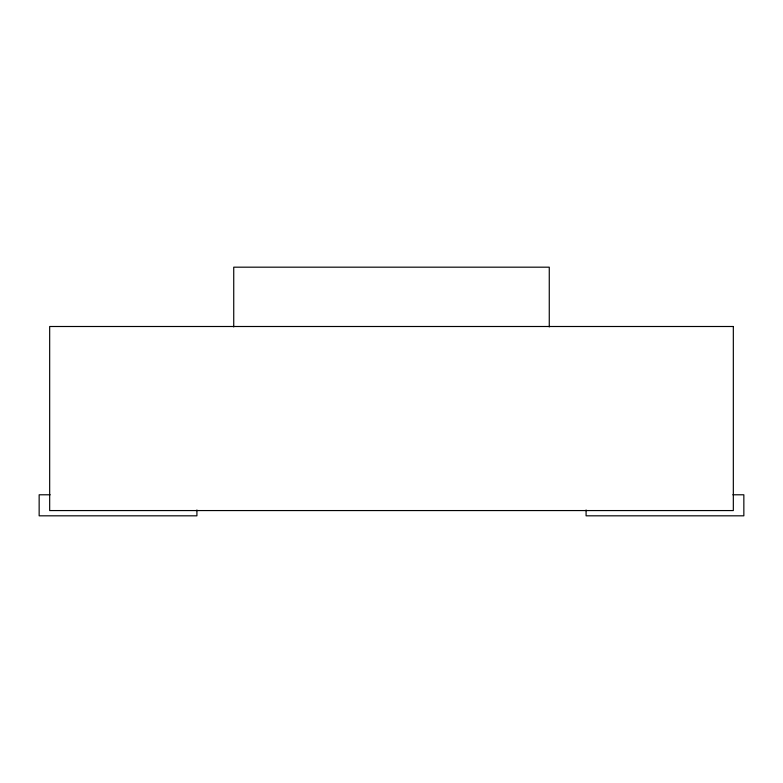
<?xml version="1.0" encoding="UTF-8"?>
<svg xmlns="http://www.w3.org/2000/svg" width="783" height="783" viewBox="0 0 783 783"><rect width="100%" height="100%" fill="white"/><g stroke="black" fill="none" stroke-linecap="round" stroke-linejoin="round"><path stroke-width="1.17" d="M50.161 494.787L39.15 494.787L39.15 515.821L196.915 515.821L196.915 509.978M732.839 494.787L743.85 494.787L743.85 515.821L586.085 515.821L586.085 509.978M549.265 326.932L549.265 267.179L233.735 267.179L233.735 326.932M733.328 326.501L49.672 326.501L49.672 510.565L733.328 510.565L733.328 326.501"/></g></svg>
